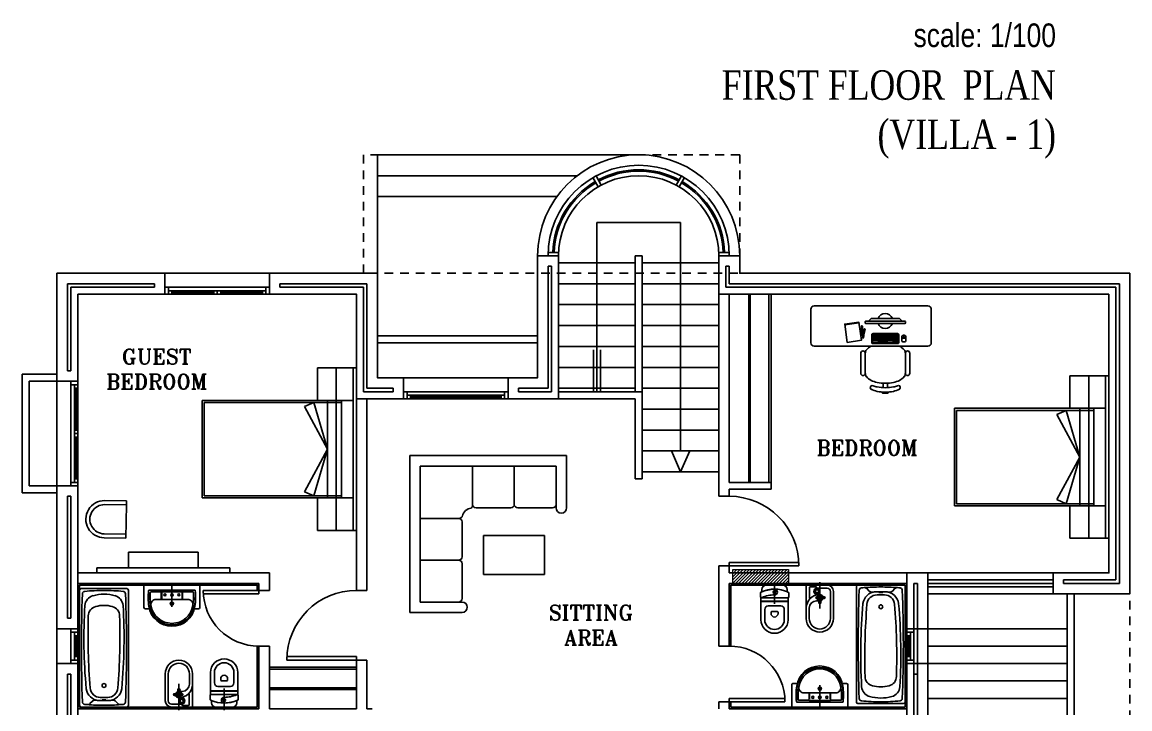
# Model space of a CAD drawing. Header units: millimetres. Extents: x -1152.8 to -1111.9, y 13007.9 to 13070.9.
# Drawn here: x -1152.81 to -1136.91, y 13061.02 to 13070.87 of the extents above; entities that cross this region are included whole.
import ezdxf

# ---------------------------------------------------------------- set-up
doc = ezdxf.new("R2010")
doc.units = ezdxf.units.MM
doc.header["$LTSCALE"] = 0.5
doc.linetypes.add('HIDDEN', pattern=[0.375, 0.25, -0.125])
doc.layers.get('0').update_dxf_attribs({"linetype": 'CONTINUOUS'})
for name, color, linetype in [('A-AREA', 202, 'CONTINUOUS'), ('A-CLOSET', 1, 'CONTINUOUS'), ('A-DOOR', 4, 'CONTINUOUS'), ('A-FLOR-STRS', 2, 'CONTINUOUS'), ('A-Furniture', 21, 'CONTINUOUS'), ('A-TEXT', 41, 'CONTINUOUS'), ('A-WALL', 7, 'CONTINUOUS'), ('A-WINDOW', 150, 'CONTINUOUS'), ('B-FURNITURE', 22, 'CONTINUOUS'), ('D-AISO GENERAL FURNITURE', 34, 'CONTINUOUS'), ('M-BALCONY', 6, 'CONTINUOUS'), ('M-ELEV-LOWER', 8, 'CONTINUOUS'), ('M-FB', 4, 'CONTINUOUS'), ('M-FINISHING', 251, 'CONTINUOUS'), ('M-outline-wall', 3, 'CONTINUOUS'), ('M-SANITARY', 1, 'CONTINUOUS'), ('M-TILING', 251, 'CONTINUOUS')]:
    doc.layers.add(name, color=color, linetype=linetype)
doc.layers.add('doors', color=2, linetype='CONTINUOUS', lineweight=9)
doc.styles.add('Sc-0100', font='technic_.ttf', dxfattribs={"height": 300})
doc.styles.get("Standard").update_dxf_attribs({"font": 'romans.shx', "width": 0.8})

# ---------------------------------------------------------------- blocks, each defined once
blk = doc.blocks.new('D1000')
at = {"layer": 'A-DOOR'}
for p, q in [((0, 0), (-1000, 0)), ((0, 50), (-999, 50)), ((0, 50), (0, 0))]:
    blk.add_line(p, q, dxfattribs=at)
blk.add_arc((0, 0), 1000, 90, 180, dxfattribs=at)
blk = doc.blocks.new('D800')
at = {"layer": 'A-DOOR'}
for p, q in [((0, 0), (0, 50)), ((0, 50), (798, 50)), ((0, 0), (0, 50)), ((0, 0), (800, 0))]:
    blk.add_line(p, q, dxfattribs=at)
blk.add_arc((0, 0), 800, 0, 90, dxfattribs=at)
blk = doc.blocks.new('BATH')
at = {"layer": 'M-SANITARY'}
for p, q in [((327, 0), (-327, 0)), ((-350, -1677), (-350, -23)), ((-167, -85), (-201, -50)), ((167, -85), (201, -50)), ((350, -23), (350, -1677)), ((327, -1700), (-327, -1700)), ((327, -1700), (-327, -1700))]:
    blk.add_line(p, q, dxfattribs=at)
blk.add_circle((0, -310), 27.5, dxfattribs=at)
for centre, radius, start, end in [((-327, -23), 23, 90, 180), ((327, -23), 23, 0, 90), ((20393, -850), 20717, 177.8481, 182.1519), ((-274, -74), 35, 95.3107, 177.3341), ((0, -3026), 3000, 94.5963, 95.3166), ((-67, -286), 190, 92.1132, 173.2785), ((0, -3026), 3000, 90, 94.5963), ((-236, -85), 50, 45, 94.5963), ((-49, -288), 150, 91.5524, 174.7764), ((-131, -49), 50, 225, 273.6709), ((0, -2095), 2000, 90, 93.6709), ((0, -2095), 1958, 90, 91.5524), ((-27, -103), 0.791, 105.2242, 180), ((-27, -103), 0.791, 180, 254.7758), ((-14, -150), 49.6, 96.4316, 105.2242), ((-14, -56), 49.6, 254.7758, 263.5684), ((-6, -223), 123, 92.6734, 96.4316), ((-6, 18), 123, 263.5684, 267.3266), ((0, -344), 244, 90, 92.6734), ((0, 138), 244, 267.3266, 270), ((0, -3026), 3000, 85.4037, 90), ((0, -2095), 2000, 86.3291, 90), ((0, -344), 244, 87.3266, 90), ((0, 138), 244, 270, 272.6734), ((0, -2095), 1958, 88.4476, 90), ((6, -223), 123, 83.5684, 87.3266), ((6, 18), 123, 272.6734, 276.4316), ((14, -150), 49.6, 74.7758, 83.5684), ((14, -56), 49.6, 276.4316, 285.2242), ((27, -103), 0.791, 360, 74.7758), ((27, -103), 0.791, 285.2242, 0), ((49, -288), 150, 5.2236, 88.4476), ((67, -286), 190, 6.7215, 87.8868), ((131, -49), 50, 266.3291, 315), ((236, -85), 50, 85.4037, 135), ((0, -3026), 3000, 84.6893, 85.4037), ((274, -74), 35, 2.6659, 84.6893), ((-20393, -850), 20717, 357.8481, 2.1519), ((8030, -994), 8318, 174.9675, 183.1906), ((8957, -1030), 9186, 175.2808, 181.7396), ((-8957, -1030), 9186, 358.2604, 4.7192), ((-8030, -994), 8318, 356.8094, 5.0325), ((-85, -1308), 140, 180.3811, 256.1172), ((85, -1308), 140, 283.8828, 359.6189), ((-115, -1445), 160, 184.2606, 254.8423), ((0, -1020), 440, 254.3273, 270), ((0, -1020), 440, 270, 285.6727), ((115, -1445), 160, 285.1577, 355.7394), ((-327, -1677), 23, 180, 270), ((-274, -1626), 35, 182.6659, 264.6893), ((0, 1326), 3000, 264.6834, 270), ((0, -1020), 600, 254.3273, 270), ((0, -1020), 600, 270, 285.1577), ((0, 1326), 3000, 270, 275.3107), ((274, -1626), 35, 275.3107, 357.3341), ((327, -1677), 23, 270, 0)]:
    blk.add_arc(centre, radius, start, end, dxfattribs=at)
blk = doc.blocks.new('WC1')
at = {"layer": 'M-SANITARY'}
for p, q in [((-121, 0), (121, 0)), ((-203, -114), (-203, -165)), ((-201, -114), (-201, -165)), ((-181, -60), (-181, -85)), ((181, -60), (181, -85)), ((203, -114), (203, -165)), ((-195, -496), (-195, -178)), ((-188, -180), (188, -180)), ((185, -231), (-185, -231)), ((185, -234), (-185, -234)), ((195, -496), (195, -178)), ((-140, -496), (-140, -347)), ((-50, -394), (-50, -407)), ((50, -394), (50, -407)), ((140, -496), (140, -347))]:
    blk.add_line(p, q, dxfattribs=at)
blk.add_circle((0, -100), 20, dxfattribs=at)
for centre, radius, start, end in [((-121, -60), 60, 90, 180), ((121, -60), 60, 0, 90), ((-188, -114), 15, 105.466, 180), ((-188, -114), 13, 105.466, 180), ((-196, -85), 15, 285.466, 0), ((0, -517), 458, 90, 114.67), ((0, -517), 460, 65.909, 114.091), ((8, -660), 520, 90.891, 111.3823), ((0, -100), 40.5, 270, 90), ((196, -85), 15, 180, 254.534), ((188, -114), 15, 0, 74.534), ((-188, -165), 15, 180, 270), ((-188, -165), 13, 180, 300), ((-185, -221), 10, 180, 270), ((-185, -224), 10, 180, 270), ((-90, -347), 50, 92.6454, 180), ((0, -2295), 2000, 87.3546, 92.6454), ((90, -347), 50, 0, 87.3546), ((185, -221), 10, 270, 0), ((185, -224), 10, 270, 0), ((188, -165), 15, 270, 0), ((-35, -394), 15, 97.0541, 180), ((0, -407), 50, 180, 0), ((0, -677), 300, 82.9459, 97.0541), ((35, -394), 15, 0, 82.9459), ((0, -496), 195, 180, 0), ((0, -496), 140, 180, 0)]:
    blk.add_arc(centre, radius, start, end, dxfattribs=at)
blk = doc.blocks.new('BIDET')
at = {"layer": 'M-SANITARY'}
for p, q in [((0, 0), (-180, 0)), ((106, 0), (0, 0)), ((-195, -15), (-195, -478)), ((-150, -38), (-150, -179)), ((-57, -23), (-135, -23)), ((-39, -43), (106, -43)), ((0, -135), (-39, -135)), ((0, -135), (-3, -135)), ((152, -478), (152, -89)), ((195, -478), (195, -89)), ((-16, -225), (-47, -225)), ((-15, -168), (-45, -168)), ((-15, -192), (-45, -192)), ((16, -223), (-16, -223)), ((-16, -224), (-16, -245)), ((16, -246), (-16, -246)), ((-15, -168), (-15, -192)), ((64, -168), (-15, -168)), ((64, -192), (-15, -192)), ((-14, -250), (-14, -246)), ((-12, -221), (-12, -222)), ((-10, -260), (-10, -268)), ((-10, -268), (10, -268)), ((-10, -268), (-9, -269)), ((-9, -269), (9, -269)), ((10, -268), (9, -269)), ((10, -260), (10, -268)), ((12, -221), (12, -222)), ((14, -250), (14, -246)), ((16, -224), (16, -245)), ((-152, -330), (-152, -478))]:
    blk.add_line(p, q, dxfattribs=at)
for radius in [35, 23]:
    blk.add_circle((-39, -89), radius, dxfattribs=at)
for centre, radius, start, end in [((-180, -15), 15, 90, 180), ((106, -89), 89, 0, 90), ((-3, -326), 191, 90, 180), ((-135, -38), 15, 90, 180), ((-39, -89), 46, 90, 270), ((-57, -41), 18, 9.5941, 90), ((0, -180), 42, 16.8152, 162.6853), ((-33, -37), 6, 189.5941, 270), ((0, -180), 23.5, 31.1327, 147.8651), ((0, -180), 45, 15.6643, 90), ((106, -89), 46, 0, 90), ((-47, -330), 105, 90, 180), ((-140, -179), 10, 180, 312.9682), ((-45, -180), 12.5, 90, 270), ((0, -180), 42, 197.3147, 343.1848), ((0, -180), 23.5, 212.1349, 328.8673), ((-16, -224), 1, 90, 180), ((-16, -245), 1, 180, 270), ((0, -250), 14.3, 180, 0), ((-13, -221), 1, 0, 72.0529), ((-13, -222), 1, 270, 0), ((13, -221), 1, 107.9471, 180), ((13, -222), 1, 180, 270), ((0, -180), 45, 287.0576, 344.3357), ((16, -224), 1, 0, 90), ((16, -245), 1, 270, 0), ((64, -180), 12.2, 270, 90), ((0, -478), 195, 180, 0), ((0, -478), 152, 180, 0)]:
    blk.add_arc(centre, radius, start, end, dxfattribs=at)
blk = doc.blocks.new('SINK-1')
at = {"layer": 'M-SANITARY'}
for p, q in [((401, 0), (-401, 0)), ((-401, 0), (-401, -320)), ((401, -320), (401, 0)), ((-325, -70), (0, -70)), ((-301, -98), (-152, -98)), ((-152, -112), (-152, -198)), ((-148, -94), (0, -94)), ((-147, -112), (-147, -198)), ((325, -70), (0, -70)), ((148, -94), (0, -94)), ((147, -112), (147, -198)), ((301, -98), (152, -98)), ((152, -112), (152, -198)), ((-227, -205), (0, -205)), ((227, -205), (0, -205)), ((-381, -340), (-324, -340)), ((324, -340), (381, -340)), ((324, -340), (381, -340))]:
    blk.add_line(p, q, dxfattribs=at)
for centre in [(-100, -140), (100, -140)]:
    blk.add_circle(centre, 15, dxfattribs=at)
for centre, radius, start, end in [((610, -176), 950, 174.1126, 187.8189), ((613, -144), 950, 176.0462, 189.0234), ((-325, -80), 10, 90, 174.1126), ((488, -158), 800, 176.3853, 189.3625), ((-301, -108), 10, 90, 176.3853), ((-152, -96), 2.5, 270, 348.463), ((-148, -96), 2.5, 90, 168.463), ((0, -140), 17.5, 90, 270), ((0, -140), 17.5, 270, 90), ((148, -96), 2.5, 11.537, 90), ((152, -96), 2.5, 191.537, 270), ((301, -108), 10, 3.6147, 90), ((-488, -158), 800, 350.6375, 3.6147), ((325, -80), 10, 5.8874, 90), ((-613, -144), 950, 350.9766, 3.9538), ((-610, -176), 950, 352.1811, 5.8874), ((0, -255), 335, 188.6978, 270), ((0, -239), 330, 189.5017, 270), ((-227, -280), 75, 90, 189.2574), ((0, -243), 305, 189.2574, 270), ((0, -265), 23, 90, 270), ((0, -265), 23, 270, 90), ((0, -243), 305, 270, 350.7426), ((0, -239), 330, 270, 350.4983), ((0, -255), 335, 270, 351.3022), ((227, -280), 75, 350.7426, 90), ((-381, -320), 20, 180, 270), ((381, -320), 20, 270, 0)]:
    blk.add_arc(centre, radius, start, end, dxfattribs=at)
blk = doc.blocks.new('*U89')
blk.add_lwpolyline([(-0.009, -0.009), (0.009, -0.009), (0.009, 0.009), (-0.009, 0.009)], close=True)
blk = doc.blocks.new('*U90')
at = {"layer": 'B-FURNITURE', "color": 0, "linetype": 'ByBlock', "lineweight": -2, "transparency": 16777216}
for p in [(0, 0), (0.021, 0), (0.042, 0), (0.063, 0), (0.084, 0), (0.105, 0), (0.126, 0), (0.147, 0), (0.168, 0), (0.189, 0), (0.21, 0), (0.231, 0), (0.252, 0), (0, -0.021), (0, -0.042), (0.021, -0.021), (0.021, -0.042), (0.042, -0.021), (0.042, -0.042), (0.063, -0.021), (0.063, -0.042), (0.084, -0.021), (0.084, -0.042), (0.105, -0.021), (0.105, -0.042), (0.126, -0.021), (0.126, -0.042), (0.147, -0.021), (0.147, -0.042), (0.168, -0.021), (0.168, -0.042), (0.189, -0.021), (0.189, -0.042), (0.21, -0.021), (0.21, -0.042), (0.231, -0.021), (0.231, -0.042), (0.252, -0.021), (0.252, -0.042)]:
    blk.add_blockref('*U89', p, dxfattribs=at)
blk = doc.blocks.new('*U91')
blk.add_lwpolyline([(-0.009, -0.009), (0.009, -0.009), (0.009, 0.009), (-0.009, 0.009)], close=True)
blk = doc.blocks.new('*U92')
at = {"layer": 'B-FURNITURE', "color": 0, "linetype": 'ByBlock', "lineweight": -2, "transparency": 16777216}
for p in [(0, 0), (0.021, 0), (0.042, 0), (0, -0.021), (0, -0.042), (0, -0.063), (0, -0.084), (0.021, -0.021), (0.021, -0.042), (0.021, -0.063), (0.021, -0.084), (0.042, -0.021), (0.042, -0.042), (0.042, -0.063), (0.042, -0.084)]:
    blk.add_blockref('*U91', p, dxfattribs=at)
blk = doc.blocks.new('*U93')
blk.add_lwpolyline([(-0.008, 0.004), (0.008, 0.004), (0.008, -0.004), (-0.008, -0.004)], close=True)
blk = doc.blocks.new('*U94')
at = {"layer": 'B-FURNITURE', "color": 0, "linetype": 'ByBlock', "lineweight": -2, "transparency": 16777216}
for p in [(0, 0), (0.021, 0), (0.042, 0), (0.063, 0), (0.084, 0), (0.105, 0), (0.126, 0), (0.147, 0), (0.168, 0), (0.189, 0), (0.21, 0), (0.231, 0), (0.252, 0)]:
    blk.add_blockref('*U93', p, dxfattribs=at)

msp = doc.modelspace()

# ---------------------------------------------------------------- hatches: boundary and pattern name
at = {"layer": 'doors'}
h = msp.add_hatch(dxfattribs=at)
h.set_pattern_fill('ANSI31', color=256, scale=0.01)
h.set_pattern_definition([(45, (57.279495, 48.358567), (-0.0224506403, 0.0224506403), [])])
h.paths.add_polyline_path([(-1142.612, 13063.016), (-1142.612, 13062.816), (-1141.812, 13062.816), (-1141.812, 13063.016)])

# ---------------------------------------------------------------- linework, layer by layer
at = {"layer": 'A-AREA'}
for points in [[(-1136.912, 13067.266), (-1136.912, 13062.666), (-1139.812, 13062.666), (-1139.812, 13055.466), (-1144.212, 13055.466), (-1144.212, 13056.416), (-1152.312, 13056.416), (-1152.312, 13067.266), (-1147.712, 13067.266), (-1147.712, 13065.766), (-1145.412, 13065.766), (-1145.412, 13067.516, -0.999971), (-1142.512, 13067.516), (-1142.512, 13067.266)], [(-1137.212, 13066.966), (-1137.212, 13062.966), (-1140.112, 13062.966), (-1140.112, 13055.766), (-1143.912, 13055.766), (-1143.912, 13056.716), (-1152.012, 13056.716), (-1152.012, 13066.966), (-1148.012, 13066.966), (-1148.012, 13065.466), (-1145.112, 13065.466), (-1145.112, 13067.516, -0.999971), (-1142.812, 13067.516), (-1142.812, 13066.966)]]:
    msp.add_lwpolyline(points, format="xyb", close=True, dxfattribs=at)
at = {"layer": 'A-CLOSET'}
for p, q in [((-1142.012, 13062.524), (-1142.012, 13062.835)), ((-1141.362, 13062.456), (-1141.362, 13062.835)), ((-1150.562, 13061.376), (-1150.562, 13060.997)), ((-1149.912, 13061.308), (-1149.912, 13060.997))]:
    msp.add_line(p, q, dxfattribs=at)
at = {"layer": 'A-FLOR-STRS'}
for p, q in [((-1144.562, 13065.566), (-1144.562, 13067.994)), ((-1143.362, 13067.994), (-1144.562, 13067.994)), ((-1143.362, 13064.716), (-1143.362, 13067.994)), ((-1145.112, 13067.416), (-1144.012, 13067.416)), ((-1144.012, 13065.566), (-1144.012, 13067.516)), ((-1144.012, 13067.516), (-1143.912, 13067.516)), ((-1143.912, 13064.316), (-1143.912, 13067.516)), ((-1142.812, 13067.416), (-1143.912, 13067.416)), ((-1145.112, 13067.116), (-1144.012, 13067.116)), ((-1142.812, 13067.116), (-1143.912, 13067.116)), ((-1145.112, 13066.816), (-1144.012, 13066.816)), ((-1142.812, 13066.816), (-1143.912, 13066.816)), ((-1145.112, 13066.516), (-1144.012, 13066.516)), ((-1143.509, 13066.516), (-1143.912, 13066.516)), ((-1142.812, 13066.516), (-1143.509, 13066.516)), ((-1145.112, 13066.216), (-1144.012, 13066.216)), ((-1144.612, 13065.566), (-1144.612, 13066.166)), ((-1144.512, 13065.566), (-1144.512, 13066.166)), ((-1142.812, 13066.216), (-1143.912, 13066.216)), ((-1145.112, 13065.916), (-1144.012, 13065.916)), ((-1142.812, 13065.916), (-1143.912, 13065.916)), ((-1145.112, 13065.616), (-1144.012, 13065.616)), ((-1145.112, 13065.566), (-1143.912, 13065.566)), ((-1142.812, 13065.616), (-1143.912, 13065.616)), ((-1145.112, 13065.466), (-1144.012, 13065.466)), ((-1144.012, 13064.316), (-1144.012, 13065.466)), ((-1142.812, 13065.316), (-1143.912, 13065.316)), ((-1142.812, 13065.016), (-1143.912, 13065.016)), ((-1142.812, 13064.716), (-1143.912, 13064.716)), ((-1142.812, 13064.416), (-1143.912, 13064.416)), ((-1143.912, 13064.316), (-1144.012, 13064.316))]:
    msp.add_line(p, q, dxfattribs=at)
for points in [[(-1143.362, 13064.416), (-1143.493, 13064.716), (-1143.362, 13064.716)], [(-1143.362, 13064.416), (-1143.23, 13064.716), (-1143.362, 13064.716)]]:
    msp.add_lwpolyline(points, dxfattribs=at)
at = {"layer": 'A-Furniture', "linetype": 'Continuous', "lineweight": 30, "transparency": 33554687}
for p, q in [((-1147.247, 13064.649), (-1144.997, 13064.649)), ((-1147.247, 13062.399), (-1147.247, 13064.649)), ((-1144.997, 13063.899), (-1144.997, 13064.649)), ((-1147.097, 13064.499), (-1145.147, 13064.499)), ((-1147.097, 13062.549), (-1147.097, 13064.499)), ((-1146.347, 13063.938), (-1146.347, 13064.499)), ((-1145.747, 13063.949), (-1145.747, 13064.499)), ((-1145.747, 13063.949), (-1145.747, 13064.499)), ((-1145.147, 13063.949), (-1145.147, 13064.499)), ((-1145.147, 13063.899), (-1145.147, 13064.499)), ((-1146.297, 13063.899), (-1145.797, 13063.899)), ((-1145.697, 13063.899), (-1145.197, 13063.899)), ((-1146.541, 13063.749), (-1147.097, 13063.749)), ((-1146.497, 13063.199), (-1146.497, 13063.699)), ((-1145.314, 13063.504), (-1146.19, 13063.504)), ((-1146.19, 13063.504), (-1146.19, 13062.945)), ((-1145.314, 13062.945), (-1145.314, 13063.504)), ((-1146.547, 13063.149), (-1147.097, 13063.149)), ((-1146.497, 13062.599), (-1146.497, 13063.099)), ((-1146.19, 13062.945), (-1145.314, 13062.945)), ((-1146.497, 13062.549), (-1147.097, 13062.549)), ((-1146.497, 13062.399), (-1147.247, 13062.399))]:
    msp.add_line(p, q, dxfattribs=at)
for centre, radius, start, end in [((-1146.397, 13063.938), 0.05, 308.1793, 0), ((-1146.297, 13063.949), 0.05, 180, 270), ((-1145.797, 13063.949), 0.05, 270, 0), ((-1145.797, 13063.949), 0.05, 270, 0), ((-1145.697, 13063.949), 0.05, 180, 270), ((-1145.697, 13063.949), 0.05, 180, 270), ((-1145.197, 13063.949), 0.05, 270, 0), ((-1146.541, 13063.799), 0.05, 270, 349.3159), ((-1146.347, 13063.749), 0.15, 97.3131, 166.7789), ((-1145.072, 13063.899), 0.075, 180, 0), ((-1146.547, 13063.699), 0.05, 0, 90), ((-1146.547, 13063.199), 0.05, 270, 0), ((-1146.547, 13063.099), 0.05, 0, 90), ((-1146.547, 13062.599), 0.05, 270, 0), ((-1146.497, 13062.474), 0.075, 270, 90)]:
    msp.add_arc(centre, radius, start, end, dxfattribs=at)
at = {"layer": 'A-TEXT'}
msp.add_arc((-1143.962, 13067.516), 1.15, 360, 180, dxfattribs=at)
at = {"layer": 'A-WALL'}
for p, q in [((-1145.412, 13067.516), (-1145.412, 13065.766)), ((-1145.412, 13067.516), (-1145.112, 13067.516)), ((-1145.112, 13067.516), (-1145.112, 13066.816)), ((-1145.112, 13067.516), (-1145.112, 13065.466)), ((-1142.812, 13064.066), (-1142.812, 13067.516)), ((-1142.812, 13067.516), (-1142.512, 13067.516)), ((-1142.512, 13067.266), (-1142.512, 13067.516)), ((-1150.762, 13067.266), (-1152.312, 13067.266)), ((-1152.312, 13067.266), (-1152.312, 13065.716)), ((-1150.762, 13067.266), (-1150.762, 13066.966)), ((-1147.712, 13067.266), (-1149.262, 13067.266)), ((-1149.262, 13067.266), (-1149.262, 13066.966)), ((-1147.712, 13067.266), (-1147.712, 13065.766)), ((-1145.262, 13067.366), (-1145.262, 13065.616)), ((-1145.262, 13067.366), (-1145.212, 13067.366)), ((-1145.212, 13067.366), (-1145.212, 13065.566)), ((-1142.662, 13067.366), (-1142.712, 13067.366)), ((-1142.712, 13067.066), (-1142.712, 13067.366)), ((-1142.662, 13067.116), (-1142.662, 13067.366)), ((-1136.912, 13067.266), (-1142.512, 13067.266)), ((-1136.912, 13062.666), (-1136.912, 13067.266)), ((-1150.912, 13067.116), (-1152.162, 13067.116)), ((-1152.162, 13067.116), (-1152.162, 13065.866)), ((-1150.912, 13067.116), (-1150.912, 13067.066)), ((-1147.862, 13067.116), (-1149.112, 13067.116)), ((-1149.112, 13067.116), (-1149.112, 13067.066)), ((-1147.862, 13067.116), (-1147.862, 13065.616)), ((-1137.062, 13067.116), (-1142.662, 13067.116)), ((-1137.062, 13062.816), (-1137.062, 13067.116)), ((-1150.912, 13067.066), (-1152.112, 13067.066)), ((-1152.112, 13067.066), (-1152.112, 13065.866)), ((-1150.762, 13066.966), (-1152.012, 13066.966)), ((-1152.012, 13066.966), (-1152.012, 13065.716)), ((-1148.012, 13066.966), (-1149.262, 13066.966)), ((-1147.912, 13067.066), (-1149.112, 13067.066)), ((-1148.012, 13066.966), (-1148.012, 13062.716)), ((-1147.912, 13067.066), (-1147.912, 13065.566)), ((-1137.112, 13067.066), (-1142.712, 13067.066)), ((-1137.212, 13066.966), (-1142.662, 13066.966)), ((-1142.662, 13064.266), (-1142.662, 13066.966)), ((-1137.212, 13062.966), (-1137.212, 13066.966)), ((-1137.112, 13062.866), (-1137.112, 13067.066)), ((-1152.112, 13065.866), (-1152.162, 13065.866)), ((-1152.012, 13065.716), (-1152.312, 13065.716)), ((-1147.337, 13065.766), (-1147.712, 13065.766)), ((-1147.337, 13065.766), (-1147.337, 13065.466)), ((-1145.412, 13065.766), (-1145.837, 13065.766)), ((-1145.837, 13065.766), (-1145.837, 13065.466)), ((-1147.487, 13065.566), (-1147.912, 13065.566)), ((-1147.487, 13065.616), (-1147.862, 13065.616)), ((-1147.487, 13065.616), (-1147.487, 13065.566)), ((-1145.262, 13065.616), (-1145.687, 13065.616)), ((-1145.687, 13065.616), (-1145.687, 13065.566)), ((-1145.212, 13065.566), (-1145.687, 13065.566)), ((-1147.862, 13065.466), (-1147.862, 13062.716)), ((-1147.337, 13065.466), (-1147.862, 13065.466)), ((-1145.112, 13065.466), (-1145.837, 13065.466)), ((-1142.662, 13064.266), (-1142.062, 13064.266)), ((-1142.062, 13064.166), (-1142.062, 13064.266)), ((-1152.012, 13064.216), (-1152.312, 13064.216)), ((-1152.312, 13064.216), (-1152.312, 13062.166)), ((-1152.012, 13064.216), (-1152.012, 13062.966)), ((-1142.662, 13064.066), (-1142.662, 13064.166)), ((-1142.662, 13064.166), (-1142.062, 13064.166)), ((-1152.112, 13064.066), (-1152.162, 13064.066)), ((-1152.162, 13064.066), (-1152.162, 13062.316)), ((-1152.112, 13064.066), (-1152.112, 13062.316)), ((-1142.812, 13064.066), (-1142.662, 13064.066)), ((-1152.012, 13062.966), (-1149.262, 13062.966)), ((-1149.262, 13062.966), (-1149.262, 13062.716)), ((-1142.812, 13063.066), (-1142.662, 13063.066)), ((-1142.812, 13063.066), (-1142.812, 13061.916)), ((-1142.662, 13062.966), (-1142.662, 13063.066)), ((-1142.662, 13062.966), (-1139.812, 13062.966)), ((-1139.812, 13062.966), (-1139.812, 13059.091)), ((-1138.012, 13062.966), (-1137.212, 13062.966)), ((-1138.012, 13062.666), (-1138.012, 13062.966)), ((-1152.012, 13062.816), (-1152.012, 13062.166)), ((-1152.012, 13062.816), (-1149.412, 13062.816)), ((-1149.412, 13062.816), (-1149.412, 13062.716)), ((-1142.662, 13062.816), (-1140.112, 13062.816)), ((-1142.662, 13062.816), (-1142.662, 13061.916)), ((-1142.462, 13062.816), (-1142.412, 13062.816)), ((-1140.112, 13062.816), (-1140.112, 13061.016)), ((-1140.012, 13062.816), (-1140.012, 13059.241)), ((-1140.012, 13062.816), (-1139.962, 13062.816)), ((-1139.962, 13062.816), (-1139.962, 13059.241)), ((-1137.862, 13062.866), (-1137.112, 13062.866)), ((-1137.862, 13062.816), (-1137.862, 13062.866)), ((-1137.862, 13062.816), (-1137.062, 13062.816)), ((-1149.412, 13062.716), (-1149.262, 13062.716)), ((-1147.862, 13062.716), (-1148.012, 13062.716)), ((-1138.012, 13062.666), (-1136.912, 13062.666)), ((-1152.112, 13062.316), (-1152.162, 13062.316)), ((-1152.012, 13062.166), (-1152.312, 13062.166)), ((-1140.112, 13062.166), (-1139.812, 13062.166)), ((-1149.412, 13061.916), (-1149.412, 13061.016)), ((-1149.412, 13061.916), (-1149.262, 13061.916)), ((-1149.262, 13061.916), (-1149.262, 13061.016)), ((-1142.662, 13061.916), (-1142.812, 13061.916)), ((-1148.012, 13061.716), (-1148.012, 13061.016)), ((-1147.862, 13061.716), (-1148.012, 13061.716)), ((-1147.862, 13061.716), (-1147.862, 13061.016)), ((-1152.312, 13056.416), (-1152.312, 13061.666)), ((-1152.012, 13061.666), (-1152.312, 13061.666)), ((-1152.012, 13061.666), (-1152.012, 13061.016)), ((-1140.112, 13061.666), (-1139.812, 13061.666)), ((-1152.162, 13056.566), (-1152.162, 13061.516)), ((-1152.112, 13061.516), (-1152.162, 13061.516)), ((-1152.112, 13056.616), (-1152.112, 13061.516)), ((-1140.012, 13061.516), (-1139.962, 13061.516)), ((-1142.812, 13061.116), (-1142.812, 13061.066)), ((-1142.662, 13061.116), (-1142.812, 13061.116)), ((-1142.812, 13061.066), (-1142.812, 13061.016)), ((-1142.662, 13061.116), (-1142.662, 13061.016)), ((-1149.412, 13061.016), (-1152.012, 13061.016)), ((-1148.012, 13061.016), (-1149.262, 13061.016)), ((-1147.787, 13061.016), (-1147.862, 13061.016)), ((-1140.112, 13061.016), (-1142.662, 13061.016))]:
    msp.add_line(p, q, dxfattribs=at)
at = {"layer": 'A-WINDOW'}
for p, q in [((-1144.618, 13068.638), (-1144.545, 13068.508)), ((-1144.574, 13068.663), (-1144.501, 13068.532)), ((-1143.349, 13068.663), (-1143.422, 13068.532)), ((-1143.305, 13068.638), (-1143.379, 13068.508)), ((-1145.261, 13067.566), (-1145.112, 13067.566)), ((-1142.813, 13067.566), (-1142.663, 13067.566)), ((-1150.762, 13067.266), (-1149.262, 13067.266)), ((-1149.262, 13067.066), (-1150.762, 13067.066)), ((-1150.762, 13067.066), (-1150.762, 13066.966)), ((-1149.262, 13066.966), (-1150.762, 13066.966)), ((-1150.712, 13067.066), (-1150.712, 13066.966)), ((-1149.312, 13067.016), (-1150.712, 13067.016)), ((-1150.662, 13067.016), (-1150.662, 13066.966)), ((-1150.062, 13066.996), (-1150.662, 13066.996)), ((-1150.062, 13066.986), (-1150.662, 13066.986)), ((-1150.062, 13067.016), (-1150.062, 13066.966)), ((-1150.012, 13067.016), (-1150.012, 13066.966)), ((-1149.962, 13067.016), (-1149.962, 13066.966)), ((-1149.362, 13066.996), (-1149.962, 13066.996)), ((-1149.362, 13066.986), (-1149.962, 13066.986)), ((-1149.362, 13067.016), (-1149.362, 13066.966)), ((-1149.312, 13067.066), (-1149.312, 13066.966)), ((-1149.262, 13067.066), (-1149.262, 13066.966)), ((-1152.312, 13064.216), (-1152.312, 13065.716)), ((-1152.112, 13065.716), (-1152.112, 13064.216)), ((-1152.112, 13065.716), (-1152.012, 13065.716)), ((-1152.112, 13065.666), (-1152.012, 13065.666)), ((-1152.062, 13065.666), (-1152.062, 13064.266)), ((-1152.012, 13065.716), (-1152.012, 13064.216)), ((-1147.337, 13065.766), (-1145.837, 13065.766)), ((-1152.062, 13065.616), (-1152.012, 13065.616)), ((-1152.042, 13065.616), (-1152.042, 13065.016)), ((-1152.032, 13065.616), (-1152.032, 13065.016)), ((-1145.837, 13065.566), (-1147.337, 13065.566)), ((-1147.337, 13065.566), (-1147.337, 13065.466)), ((-1147.287, 13065.566), (-1147.287, 13065.466)), ((-1145.887, 13065.516), (-1147.287, 13065.516)), ((-1147.237, 13065.516), (-1147.237, 13065.466)), ((-1145.937, 13065.516), (-1145.937, 13065.466)), ((-1145.887, 13065.566), (-1145.887, 13065.466)), ((-1145.837, 13065.566), (-1145.837, 13065.466)), ((-1145.837, 13065.466), (-1147.337, 13065.466)), ((-1145.937, 13065.496), (-1147.237, 13065.496)), ((-1145.937, 13065.486), (-1147.237, 13065.486)), ((-1152.062, 13065.016), (-1152.012, 13065.016)), ((-1152.062, 13064.966), (-1152.012, 13064.966)), ((-1152.062, 13064.916), (-1152.012, 13064.916)), ((-1152.042, 13064.916), (-1152.042, 13064.316)), ((-1152.032, 13064.916), (-1152.032, 13064.316)), ((-1152.112, 13064.266), (-1152.012, 13064.266)), ((-1152.062, 13064.316), (-1152.012, 13064.316)), ((-1152.112, 13064.216), (-1152.012, 13064.216)), ((-1138.012, 13062.966), (-1139.812, 13062.966)), ((-1138.012, 13062.866), (-1139.812, 13062.866)), ((-1138.012, 13062.816), (-1139.812, 13062.816)), ((-1138.012, 13062.766), (-1139.812, 13062.766)), ((-1138.012, 13062.666), (-1139.812, 13062.666)), ((-1152.312, 13061.666), (-1152.312, 13062.166)), ((-1152.112, 13062.166), (-1152.112, 13061.666)), ((-1152.112, 13062.166), (-1152.012, 13062.166)), ((-1152.112, 13062.116), (-1152.012, 13062.116)), ((-1152.062, 13062.116), (-1152.062, 13061.716)), ((-1152.062, 13062.066), (-1152.012, 13062.066)), ((-1152.042, 13062.066), (-1152.042, 13061.766)), ((-1152.032, 13062.066), (-1152.032, 13061.766)), ((-1152.012, 13062.166), (-1152.012, 13061.666)), ((-1140.112, 13062.166), (-1140.112, 13061.666)), ((-1140.012, 13062.166), (-1140.112, 13062.166)), ((-1140.012, 13062.116), (-1140.112, 13062.116)), ((-1140.062, 13062.066), (-1140.112, 13062.066)), ((-1140.092, 13062.066), (-1140.092, 13061.766)), ((-1140.082, 13062.066), (-1140.082, 13061.766)), ((-1140.062, 13062.116), (-1140.062, 13061.716)), ((-1140.012, 13062.166), (-1140.012, 13061.666)), ((-1139.812, 13061.666), (-1139.812, 13062.166)), ((-1152.112, 13061.716), (-1152.012, 13061.716)), ((-1152.062, 13061.766), (-1152.012, 13061.766)), ((-1140.062, 13061.766), (-1140.112, 13061.766)), ((-1140.012, 13061.716), (-1140.112, 13061.716)), ((-1152.112, 13061.666), (-1152.012, 13061.666)), ((-1140.012, 13061.666), (-1140.112, 13061.666))]:
    msp.add_line(p, q, dxfattribs=at)
for radius, end in [(1.45, 179.9991), (1.3, 179.9986), (1.15, 179.9986)]:
    msp.add_arc((-1143.962, 13067.516), radius, 0.0011, end, dxfattribs=at)
at = {"layer": 'A-WINDOW', "color": 252}
for radius, start, end in [(1.235, 61.94, 118.0599), (1.215, 61.9591, 118.0408), (1.235, 120.3797, 177.6785), (1.215, 120.3988, 177.6402), (1.215, 2.3596, 59.6011), (1.235, 2.3214, 59.6202)]:
    msp.add_arc((-1143.962, 13067.516), radius, start, end, dxfattribs=at)
at = {"layer": 'B-FURNITURE', "color": 33, "transparency": 33554687}
for p, q in [((-1140.764, 13066.508), (-1140.764, 13066.454)), ((-1140.752, 13066.508), (-1140.764, 13066.508)), ((-1140.763, 13066.509), (-1140.752, 13066.509)), ((-1140.755, 13066.512), (-1140.761, 13066.512)), ((-1140.755, 13066.512), (-1140.755, 13066.512)), ((-1140.752, 13066.454), (-1140.752, 13066.508)), ((-1140.752, 13066.508), (-1140.752, 13066.508)), ((-1140.735, 13066.413), (-1140.725, 13066.465)), ((-1140.725, 13066.465), (-1140.725, 13066.465)), ((-1140.725, 13066.465), (-1140.713, 13066.463)), ((-1140.714, 13066.464), (-1140.724, 13066.466)), ((-1140.713, 13066.463), (-1140.723, 13066.411)), ((-1140.721, 13066.469), (-1140.721, 13066.469)), ((-1140.721, 13066.469), (-1140.715, 13066.468)), ((-1140.763, 13066.454), (-1140.752, 13066.454)), ((-1140.763, 13066.395), (-1140.752, 13066.395)), ((-1140.735, 13066.352), (-1140.746, 13066.354)), ((-1140.724, 13066.41), (-1140.735, 13066.412)), ((-1140.156, 13066.355), (-1140.156, 13066.376)), ((-1140.156, 13066.334), (-1140.156, 13066.341)), ((-1140.774, 13065.831), (-1140.774, 13066.119)), ((-1140.71, 13065.831), (-1140.71, 13066.119)), ((-1140.134, 13065.831), (-1140.134, 13066.119)), ((-1140.07, 13065.831), (-1140.07, 13066.119)), ((-1140.454, 13065.624), (-1140.454, 13065.688)), ((-1140.39, 13065.624), (-1140.39, 13065.688)), ((-1140.467, 13065.561), (-1140.467, 13065.553)), ((-1140.46, 13065.547), (-1140.384, 13065.547)), ((-1140.377, 13065.561), (-1140.377, 13065.553)), ((-1150.229, 13065.442), (-1148.229, 13065.442)), ((-1150.229, 13064.042), (-1150.229, 13065.442)), ((-1150.199, 13065.412), (-1148.229, 13065.412)), ((-1150.199, 13064.072), (-1150.199, 13065.412)), ((-1148.431, 13065.442), (-1148.431, 13064.042)), ((-1148.229, 13065.442), (-1148.229, 13064.042)), ((-1139.429, 13065.329), (-1137.429, 13065.329)), ((-1139.429, 13063.929), (-1139.429, 13065.329)), ((-1139.399, 13065.299), (-1137.429, 13065.299)), ((-1139.399, 13063.959), (-1139.399, 13065.299)), ((-1137.631, 13065.329), (-1137.631, 13063.929)), ((-1137.429, 13065.329), (-1137.429, 13063.929)), ((-1148.229, 13064.042), (-1150.229, 13064.042)), ((-1148.229, 13064.072), (-1150.199, 13064.072)), ((-1137.429, 13063.929), (-1139.429, 13063.929)), ((-1137.429, 13063.959), (-1139.399, 13063.959))]:
    msp.add_line(p, q, dxfattribs=at)
at = {"layer": 'B-FURNITURE', "color": 33, "ltscale": 100, "transparency": 33554687}
for p, q in [((-1148.571, 13065.907), (-1148.571, 13065.442)), ((-1148.012, 13065.907), (-1148.571, 13065.907)), ((-1148.302, 13063.577), (-1148.302, 13065.907)), ((-1148.062, 13065.907), (-1148.062, 13063.577)), ((-1137.771, 13065.794), (-1137.771, 13065.329)), ((-1137.212, 13065.794), (-1137.771, 13065.794)), ((-1137.502, 13063.464), (-1137.502, 13065.794)), ((-1137.262, 13065.794), (-1137.262, 13063.464)), ((-1148.627, 13065.412), (-1148.76, 13065.354)), ((-1148.431, 13064.742), (-1148.76, 13065.354)), ((-1148.431, 13064.742), (-1148.627, 13065.412)), ((-1148.571, 13065.442), (-1148.059, 13065.442)), ((-1137.827, 13065.299), (-1137.96, 13065.241)), ((-1137.631, 13064.629), (-1137.96, 13065.241)), ((-1137.631, 13064.629), (-1137.827, 13065.299)), ((-1137.771, 13065.329), (-1137.259, 13065.329)), ((-1148.431, 13064.742), (-1148.76, 13064.13)), ((-1148.431, 13064.742), (-1148.627, 13064.072)), ((-1137.631, 13064.629), (-1137.96, 13064.018)), ((-1137.631, 13064.629), (-1137.827, 13063.959)), ((-1148.627, 13064.072), (-1148.76, 13064.13)), ((-1148.571, 13063.577), (-1148.571, 13064.042)), ((-1148.571, 13064.042), (-1148.059, 13064.042)), ((-1137.827, 13063.959), (-1137.96, 13064.018)), ((-1137.771, 13063.464), (-1137.771, 13063.929)), ((-1137.771, 13063.929), (-1137.259, 13063.929)), ((-1148.012, 13063.577), (-1148.571, 13063.577)), ((-1137.212, 13063.464), (-1137.771, 13063.464))]:
    msp.add_line(p, q, dxfattribs=at)
at = {"layer": 'B-FURNITURE'}
for p, q in [((-1151.627, 13064.004), (-1151.314, 13063.999)), ((-1151.627, 13063.947), (-1151.315, 13063.942)), ((-1151.322, 13063.465), (-1151.315, 13063.942)), ((-1151.315, 13063.942), (-1151.314, 13063.999)), ((-1151.322, 13063.465), (-1151.634, 13063.47)), ((-1151.321, 13063.522), (-1151.633, 13063.527)), ((-1151.284, 13063.266), (-1151.284, 13063.041)), ((-1150.284, 13063.266), (-1151.284, 13063.266)), ((-1150.284, 13063.041), (-1150.284, 13063.266)), ((-1151.739, 13063.041), (-1151.739, 13062.966)), ((-1149.829, 13063.041), (-1151.739, 13063.041)), ((-1151.739, 13062.966), (-1149.829, 13062.966)), ((-1149.829, 13062.966), (-1149.829, 13063.041))]:
    msp.add_line(p, q, dxfattribs=at)
at = {"layer": 'B-FURNITURE', "color": 33, "transparency": 33554687}
for points in [[(-1139.81, 13066.221), (-1141.442, 13066.221, -0.414214), (-1141.49, 13066.269), (-1141.49, 13066.749, -0.414214), (-1141.442, 13066.797), (-1139.81, 13066.797, -0.414214), (-1139.762, 13066.749), (-1139.762, 13066.269, -0.414214)], [(-1140.756, 13066.451), (-1140.755, 13066.451, -0.414214), (-1140.753, 13066.449), (-1140.753, 13066.4, -0.414214), (-1140.755, 13066.398), (-1140.756, 13066.398, -0.414214), (-1140.758, 13066.4), (-1140.758, 13066.449, -0.414214)], [(-1140.732, 13066.409), (-1140.732, 13066.409, 0.414214), (-1140.735, 13066.407), (-1140.744, 13066.359, 0.414214), (-1140.742, 13066.357), (-1140.742, 13066.357, 0.414214), (-1140.739, 13066.358), (-1140.73, 13066.406, 0.414214)], [(-1140.602, 13066.256), (-1140.242, 13066.256, 0.414214), (-1140.23, 13066.268), (-1140.23, 13066.388, 0.414214), (-1140.242, 13066.4), (-1140.602, 13066.4, 0.414214), (-1140.614, 13066.388), (-1140.614, 13066.268, 0.414214)], [(-1140.605, 13066.389), (-1140.238, 13066.389), (-1140.238, 13066.279, -0.414214), (-1140.251, 13066.266), (-1140.593, 13066.266, -0.414214), (-1140.605, 13066.279)], [(-1140.162, 13066.28), (-1140.15, 13066.28, 0.414214), (-1140.126, 13066.304, -0.125), (-1140.126, 13066.352, 0.414214), (-1140.15, 13066.376), (-1140.162, 13066.376, 0.414214), (-1140.186, 13066.352, -0.125), (-1140.186, 13066.304, 0.414214)], [(-1140.157, 13066.355), (-1140.155, 13066.355, -0.414214), (-1140.153, 13066.353), (-1140.153, 13066.343, -0.414214), (-1140.155, 13066.341), (-1140.157, 13066.341, -0.414214), (-1140.159, 13066.343), (-1140.159, 13066.353, -0.414214)]]:
    msp.add_lwpolyline(points, format="xyb", close=True, dxfattribs=at)
for points in [[(-1140.967, 13066.275), (-1140.765, 13066.304), (-1140.802, 13066.565), (-1141.004, 13066.537)], [(-1141.003, 13066.525), (-1140.801, 13066.553), (-1140.802, 13066.565), (-1141.004, 13066.537)], [(-1140.704, 13066.544), (-1140.14, 13066.544), (-1140.134, 13066.55), (-1140.134, 13066.574), (-1140.14, 13066.58), (-1140.704, 13066.58), (-1140.71, 13066.574), (-1140.71, 13066.55)], [(-1140.182, 13066.58), (-1140.218, 13066.616), (-1140.626, 13066.616), (-1140.662, 13066.58)], [(-1140.52, 13066.29), (-1140.397, 13066.29), (-1140.397, 13066.278), (-1140.52, 13066.278)]]:
    msp.add_lwpolyline(points, close=True, dxfattribs=at)
for points in [[(-1140.752, 13066.507, -0.414214), (-1140.749, 13066.504), (-1140.749, 13066.466, -0.414214), (-1140.75, 13066.465), (-1140.75, 13066.465, -0.414214), (-1140.75, 13066.466), (-1140.75, 13066.468, -0.317837), (-1140.75, 13066.469, 0.317837), (-1140.75, 13066.469), (-1140.75, 13066.469, 0.517638), (-1140.75, 13066.469, 0.317837), (-1140.751, 13066.468), (-1140.751, 13066.466, 0.414214), (-1140.75, 13066.464, 0.414214), (-1140.748, 13066.466), (-1140.748, 13066.504, 0.414214), (-1140.752, 13066.508)], [(-1140.725, 13066.465, 0.414214), (-1140.729, 13066.462), (-1140.736, 13066.425, 0.414214), (-1140.735, 13066.424), (-1140.735, 13066.424, 0.414214), (-1140.734, 13066.424), (-1140.734, 13066.427, 0.317837), (-1140.734, 13066.427, -0.317837), (-1140.734, 13066.428), (-1140.734, 13066.428, -0.517638), (-1140.734, 13066.428, -0.317837), (-1140.733, 13066.426), (-1140.734, 13066.424, -0.414214), (-1140.735, 13066.423, -0.414214), (-1140.736, 13066.425), (-1140.729, 13066.462, -0.414214), (-1140.725, 13066.465)], [(-1140.763, 13066.454), (-1140.763, 13066.383, 0.414214), (-1140.759, 13066.378), (-1140.757, 13066.378, 0.414214), (-1140.752, 13066.383), (-1140.752, 13066.454)], [(-1140.724, 13066.41), (-1140.737, 13066.34, -0.414214), (-1140.743, 13066.337), (-1140.744, 13066.337, -0.414214), (-1140.748, 13066.342), (-1140.734, 13066.412)]]:
    msp.add_lwpolyline(points, format="xyb", dxfattribs=at)
for centre, radius, start, end in [((-1140.422, 13066.58), 0.108, 19.4712, 160.5288), ((-1140.763, 13066.508), 0.0006, 86.8153, 180), ((-1140.758, 13066.508), 0.0054, 6.3695, 173.6305), ((-1140.752, 13066.508), 0.0006, 0, 93.1847), ((-1140.724, 13066.465), 0.0006, 75.9023, 169.0871), ((-1140.719, 13066.464), 0.0054, 355.4565, 162.7176), ((-1140.714, 13066.463), 0.0006, 349.0871, 82.2718), ((-1140.422, 13066.58), 0.108, 199.4712, 340.5288), ((-1140.763, 13066.454), 0.000375, 180, 270), ((-1140.752, 13066.454), 0.000375, 270, 0), ((-1140.735, 13066.413), 0.000375, 169.0871, 259.0871), ((-1140.724, 13066.411), 0.000375, 259.0871, 349.0871), ((-1140.156, 13066.407), 0.0725, 247.5, 292.5), ((-1140.742, 13066.119), 0.032, 0, 180), ((-1140.633, 13066.119), 0.0765, 140.3607, 180), ((-1140.533, 13066.036), 0.207, 116.5651, 140.3607), ((-1140.311, 13066.036), 0.207, 39.6393, 63.4349), ((-1140.21, 13066.119), 0.0765, 0, 39.6393), ((-1140.102, 13066.119), 0.032, 0, 180), ((-1140.742, 13065.831), 0.032, 180, 0), ((-1140.633, 13065.831), 0.0765, 180, 219.6393), ((-1140.21, 13065.831), 0.0765, 320.3607, 0), ((-1140.102, 13065.831), 0.032, 180, 0), ((-1140.533, 13065.915), 0.207, 219.6393, 243.4349), ((-1140.466, 13066.049), 0.357, 243.4349, 258.2991), ((-1140.422, 13066.262), 0.574, 258.2991, 270), ((-1140.422, 13066.262), 0.574, 270, 281.7009), ((-1140.378, 13066.049), 0.357, 281.7009, 296.5651), ((-1140.311, 13065.915), 0.207, 296.5651, 320.3607), ((-1140.608, 13065.626), 0.0294, 68.4187, 248.4187), ((-1140.466, 13065.921), 0.357, 243.4349, 258.2991), ((-1140.466, 13065.985), 0.357, 248.4187, 258.2991), ((-1140.422, 13066.198), 0.574, 258.2991, 270), ((-1140.422, 13066.134), 0.574, 258.2991, 270), ((-1140.46, 13065.553), 0.0064, 180, 270), ((-1140.422, 13066.198), 0.574, 270, 281.7009), ((-1140.422, 13066.134), 0.574, 270, 281.7009), ((-1140.384, 13065.553), 0.0064, 270, 0), ((-1140.378, 13065.985), 0.357, 281.7009, 291.5813), ((-1140.378, 13065.921), 0.357, 281.7009, 296.5651), ((-1140.236, 13065.626), 0.0294, 291.5813, 111.5813)]:
    msp.add_arc(centre, radius, start, end, dxfattribs=at)
at = {"layer": 'B-FURNITURE'}
for radius in [0.267, 0.21]:
    msp.add_arc((-1151.63, 13063.737), radius, 89.1727, 269.1727, dxfattribs=at)
at = {"layer": 'D-AISO GENERAL FURNITURE'}
for p, q in [((-1142.382, 13064.266), (-1142.382, 13066.966)), ((-1142.362, 13064.266), (-1142.362, 13066.966)), ((-1142.092, 13064.266), (-1142.092, 13066.966)), ((-1142.062, 13064.266), (-1142.062, 13066.966)), ((-1148.012, 13061.616), (-1149.262, 13061.616)), ((-1148.012, 13061.586), (-1149.262, 13061.586)), ((-1148.012, 13061.316), (-1149.262, 13061.316)), ((-1148.012, 13061.296), (-1149.262, 13061.296))]:
    msp.add_line(p, q, dxfattribs=at)
at = {"layer": 'doors'}
msp.add_lwpolyline([(-1142.612, 13063.016), (-1141.812, 13063.016), (-1141.812, 13062.816), (-1142.612, 13062.816), (-1142.612, 13063.016)], dxfattribs=at)
at = {"layer": 'M-BALCONY'}
for p, q in [((-1137.812, 13062.666), (-1137.812, 13056.066)), ((-1137.712, 13062.666), (-1137.712, 13056.066))]:
    msp.add_line(p, q, dxfattribs=at)
msp.add_lwpolyline([(-1137.712, 13056.066), (-1139.812, 13056.066), (-1139.812, 13062.666), (-1137.712, 13062.666)], close=True, dxfattribs=at)
at = {"layer": 'M-ELEV-LOWER'}
for p, q in [((-1143.962, 13068.966), (-1147.712, 13068.966)), ((-1147.712, 13067.266), (-1147.712, 13068.966)), ((-1144.845, 13068.666), (-1147.712, 13068.666)), ((-1145.136, 13068.366), (-1147.712, 13068.366))]:
    msp.add_line(p, q, dxfattribs=at)
at = {"layer": 'M-FB'}
for p, q in [((-1145.412, 13066.366), (-1147.712, 13066.366)), ((-1145.412, 13066.266), (-1147.712, 13066.266)), ((-1152.812, 13065.816), (-1152.812, 13064.116)), ((-1152.312, 13065.816), (-1152.812, 13065.816)), ((-1152.712, 13065.716), (-1152.712, 13064.216)), ((-1152.312, 13065.716), (-1152.712, 13065.716)), ((-1152.312, 13064.116), (-1152.812, 13064.116)), ((-1152.312, 13064.216), (-1152.712, 13064.216))]:
    msp.add_line(p, q, dxfattribs=at)
at = {"layer": 'M-FINISHING'}
for points in [[(-1149.437, 13061.916), (-1149.437, 13061.041), (-1151.987, 13061.041), (-1151.987, 13062.791), (-1149.437, 13062.791), (-1149.437, 13062.716)], [(-1142.637, 13061.916), (-1142.637, 13062.791), (-1140.137, 13062.791), (-1140.137, 13061.041), (-1142.637, 13061.041), (-1142.637, 13061.116)]]:
    msp.add_lwpolyline(points, dxfattribs=at)
at = {"layer": 'M-outline-wall', "linetype": 'HIDDEN'}
msp.add_lwpolyline([(-1142.512, 13067.266), (-1142.512, 13068.966), (-1147.912, 13068.966), (-1147.912, 13067.266)], dxfattribs=at)
msp.add_lwpolyline([(-1136.912, 13067.266), (-1152.312, 13067.266), (-1152.312, 13055.466), (-1136.912, 13055.466)], close=True, dxfattribs=at)
at = {"layer": 'M-SANITARY'}
for p, q in [((-1150.662, 13062.813), (-1150.662, 13062.478)), ((-1141.362, 13061.019), (-1141.362, 13061.355))]:
    msp.add_line(p, q, dxfattribs=at)
at = {"layer": 'M-TILING'}
for p, q in [((-1139.812, 13062.166), (-1137.812, 13062.166)), ((-1139.812, 13061.916), (-1137.812, 13061.916)), ((-1139.812, 13061.666), (-1137.812, 13061.666)), ((-1139.812, 13061.416), (-1137.812, 13061.416)), ((-1139.812, 13061.166), (-1137.812, 13061.166))]:
    msp.add_line(p, q, dxfattribs=at)

# ---------------------------------------------------------------- block references
at = {"layer": 'B-FURNITURE', "color": 33, "transparency": 33554687}
for name, p in [('*U90', (-1140.585, 13066.346)), ('*U94', (-1140.585, 13066.366)), ('*U92', (-1140.302, 13066.37))]:
    msp.add_blockref(name, p, dxfattribs=at)
at = {"layer": 'M-SANITARY'}
for name, p, xscale, yscale, zscale in [('D1000', (-1142.662, 13063.066), -0.0009999999892898, 0.0009999999892898, 0.0009999999892898), ('SINK-1', (-1150.662, 13062.791), 0.0009999999892898, 0.0009999999892898, 0.0009999999892898), ('D1000', (-1148.012, 13061.716), 0.0009999999892898, 0.0009999999892898, 0.0009999999892898), ('WC1', (-1142.012, 13062.791), 0.0009999999892898, 0.0009999999892898, 0.0009999999892898), ('BIDET', (-1141.362, 13062.791), 0.0009999999892898, 0.0009999999892898, 0.0009999999892898), ('BATH', (-1140.487, 13062.791), 0.0009999999892898, 0.0009999999892898, 0.0009999999892898), ('D800', (-1142.662, 13061.116), 0.0010000000474975, 0.0010000000474975, 0.0010000000474975)]:
    msp.add_blockref(name, p, dxfattribs=dict(at, xscale=xscale, yscale=yscale, zscale=zscale))
at = {"layer": 'M-SANITARY', "rotation": 180}
for name, p, xscale, yscale, zscale in [('BATH', (-1151.637, 13061.041), 0.0009999999892898, 0.0009999999892898, 0.0009999999892898), ('D800', (-1149.412, 13062.716), 0.0010000000474975, 0.0010000000474975, 0.0010000000474975), ('BIDET', (-1150.562, 13061.041), 0.0009999999892898, 0.0009999999892898, 0.0009999999892898), ('WC1', (-1149.912, 13061.041), 0.0009999999892898, 0.0009999999892898, 0.0009999999892898), ('SINK-1', (-1141.362, 13061.041), 0.0009999999892898, 0.0009999999892898, 0.0009999999892898)]:
    msp.add_blockref(name, p, dxfattribs=dict(at, xscale=xscale, yscale=yscale, zscale=zscale))

# ---------------------------------------------------------------- texts
at = {"layer": 'A-TEXT', "color": 133, "attachment_point": 9}
for s, insert, char_height, width in [('{\\fArial|b0|i0|c0|p34;scale: 1/100}', (-1137.972, 13070.507), 0.33928, 27.6943), ('{\\fRomantic|b0|i0|c2|p2;FIRST FLOOR  PLAN\\fArial|b0|i0|c0|p34;\\P \\fRomantic|b0|i0|c2|p2;(VILLA - 1)}', (-1137.972, 13068.91), 0.4241, 34.61788)]:
    msp.add_mtext(s, dxfattribs=dict(at, insert=insert, char_height=char_height, width=width))
at = {"layer": 'A-TEXT', "char_height": 0.216, "width": 1.46812, "attachment_point": 5, "style": 'Sc-0100'}
for s, insert in [('{\\Fromant|c0;GUEST\\PBEDROOM}', (-1150.879, 13065.891)), ('{\\Fromant|c0;BEDROOM}', (-1140.682, 13064.761)), ('{\\Fromant|c0;SITTING AREA}', (-1144.646, 13062.217))]:
    msp.add_mtext(s, dxfattribs=dict(at, insert=insert))

doc.saveas('drawing.dxf')
